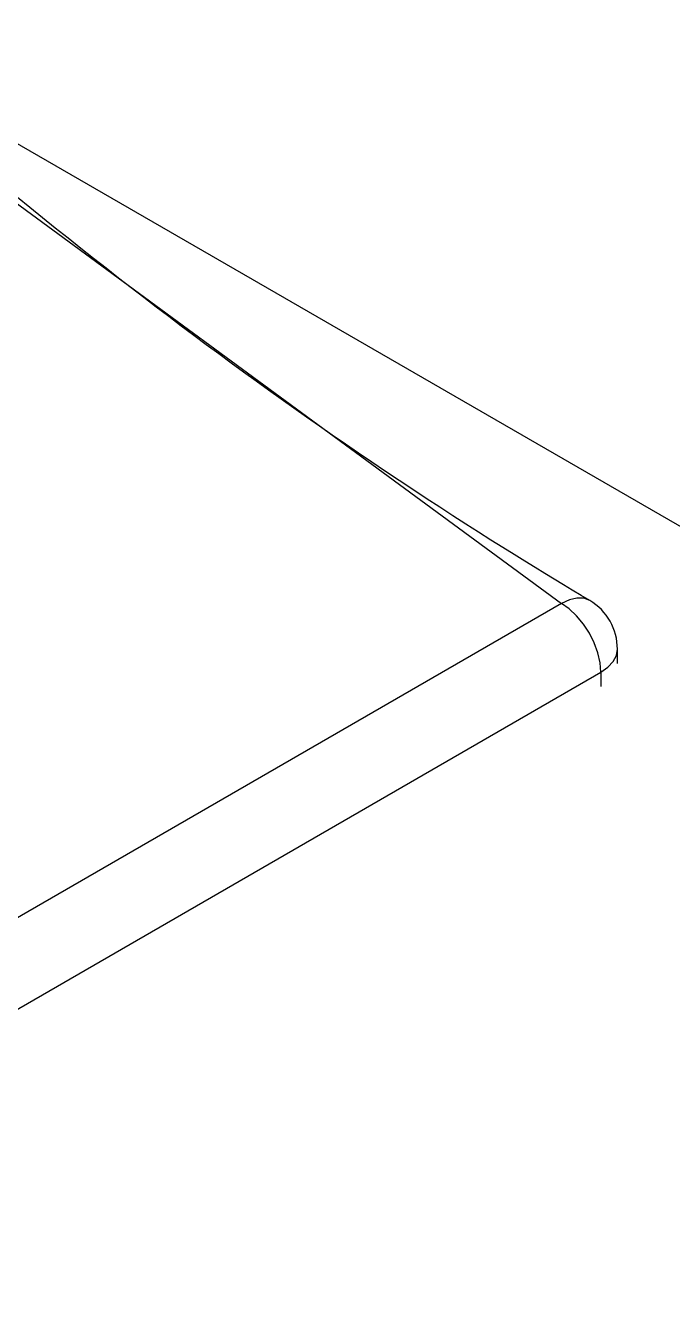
# Model space of a CAD drawing. Extents: x 2.75 to 8.34, y 2.35 to 7.17.
# Drawn here: x 7.7275 to 7.7723, y 7.034 to 7.1222 of the extents above; entities that cross this region are included whole.
import ezdxf

# ---------------------------------------------------------------- set-up
doc = ezdxf.new("R2010")
doc.units = 0
doc.header["$LTSCALE"] = 0.5
doc.layers.add('TANGENT_LINES', color=7, linetype='CONTINUOUS')
doc.layers.add('VISIBLE', color=7, linetype='CONTINUOUS')

msp = doc.modelspace()

# ---------------------------------------------------------------- linework, layer by layer
at = {"layer": 'TANGENT_LINES'}
for p, q in [((7.764579868361642, 7.082207638820018), (7.694090161112107, 7.041510387863422)), ((7.69681595690844, 7.036747485205142), (7.767305664157973, 7.077444736161738)), ((7.767305664157973, 7.077444736161738), (7.767305664157974, 7.076464196083532))]:
    msp.add_line(p, q, dxfattribs=at)
for points in [[(7.66801964075302, 7.167195583340487), (7.714751894152745, 7.118779604218409), (7.76457986836164, 7.082207638820018)], [(7.766533836113403, 7.082400625632381), (7.766118494885044, 7.082557700621331), (7.765641706740354, 7.08257751220263), (7.765122073446127, 7.082459287432529), (7.764579868361642, 7.082207638820019)], [(7.767305664157973, 7.077444736161738), (7.767253473052803, 7.078091952106608), (7.767098872059868, 7.078774974600601), (7.766847703612035, 7.079467991952639), (7.766509459464615, 7.080144814761994), (7.76609692199816, 7.080779865626128), (7.765625681167221, 7.081349145720896), (7.765113545349794, 7.081831141725619), (7.764579868361641, 7.082207638820018)], [(7.767305664157973, 7.077444736161738), (7.767791456467021, 7.077786492668783), (7.768152432717836, 7.078176399855006), (7.768374720795539, 7.078599473805905), (7.768449778293964, 7.079039456026808)]]:
    msp.add_lwpolyline(points, dxfattribs=at)
at = {"layer": 'VISIBLE'}
for p, q in [((7.713837960943997, 7.121569321250514), (8.042617506819248, 6.931748364262938)), ((7.768449778293964, 7.078058915948603), (7.768449778293964, 7.079039456026808))]:
    msp.add_line(p, q, dxfattribs=at)
msp.add_lwpolyline([(7.766534821544534, 7.08240004232279), (7.765932616036931, 7.082759548842742), (7.765325374577758, 7.083122695646081), (7.764708061215439, 7.08349312301619), (7.764075639998403, 7.083874471236455), (7.763423074975073, 7.084270380590262), (7.76274533019388, 7.084684491360993), (7.762037369703251, 7.085120443832038), (7.761294157551612, 7.085581878286778), (7.760511914063974, 7.08607159332663), (7.759693277872456, 7.086588087406463), (7.758842931977504, 7.087128489292352), (7.757965560248789, 7.087689927167999), (7.757065846555983, 7.088269529217114), (7.75614847476876, 7.088864423623405), (7.75521812875679, 7.089471738570572), (7.754279492389748, 7.090088602242325), (7.753337249537304, 7.090712142822369), (7.752396084069129, 7.091339488494408), (7.7514606798549, 7.091967767442154), (7.75053543233728, 7.092594282468365), (7.749621411539006, 7.093218349646706), (7.748717555057555, 7.093840576060637), (7.74782276552981, 7.094461589959409), (7.746935945592661, 7.095082019592275), (7.746055997882987, 7.095702493208488), (7.745181825037672, 7.096323639057299), (7.744312329693606, 7.096946085387961), (7.743446414487666, 7.097570460449725), (7.742582982056742, 7.098197392491844), (7.741720935037714, 7.09882750976357), (7.740859179875752, 7.099461438754875), (7.739996943984597, 7.100099657680588), (7.739134014307705, 7.100742386274322), (7.73827023397906, 7.101389818311828), (7.737405446132643, 7.102042147568857), (7.736539493902436, 7.102699567821158), (7.735672220422421, 7.103362272844481), (7.734803468826585, 7.10403045641458), (7.733933082248902, 7.1047043123072), (7.73306090382336, 7.105384034298094), (7.73218677668394, 7.106069816163012), (7.731310543964623, 7.106761851677705), (7.730432202812012, 7.107460198355546), (7.729552933035508, 7.108163867351227), (7.728674462409435, 7.108871385008492), (7.7277985217003, 7.109581275023777), (7.726926841674604, 7.110292061093499)], dxfattribs=at)
msp.add_arc((7.764543528293964, 7.079039456026808), 0.00390625, 1.302755e-10, 59.35141782286006, dxfattribs=at)

doc.saveas('drawing.dxf')
